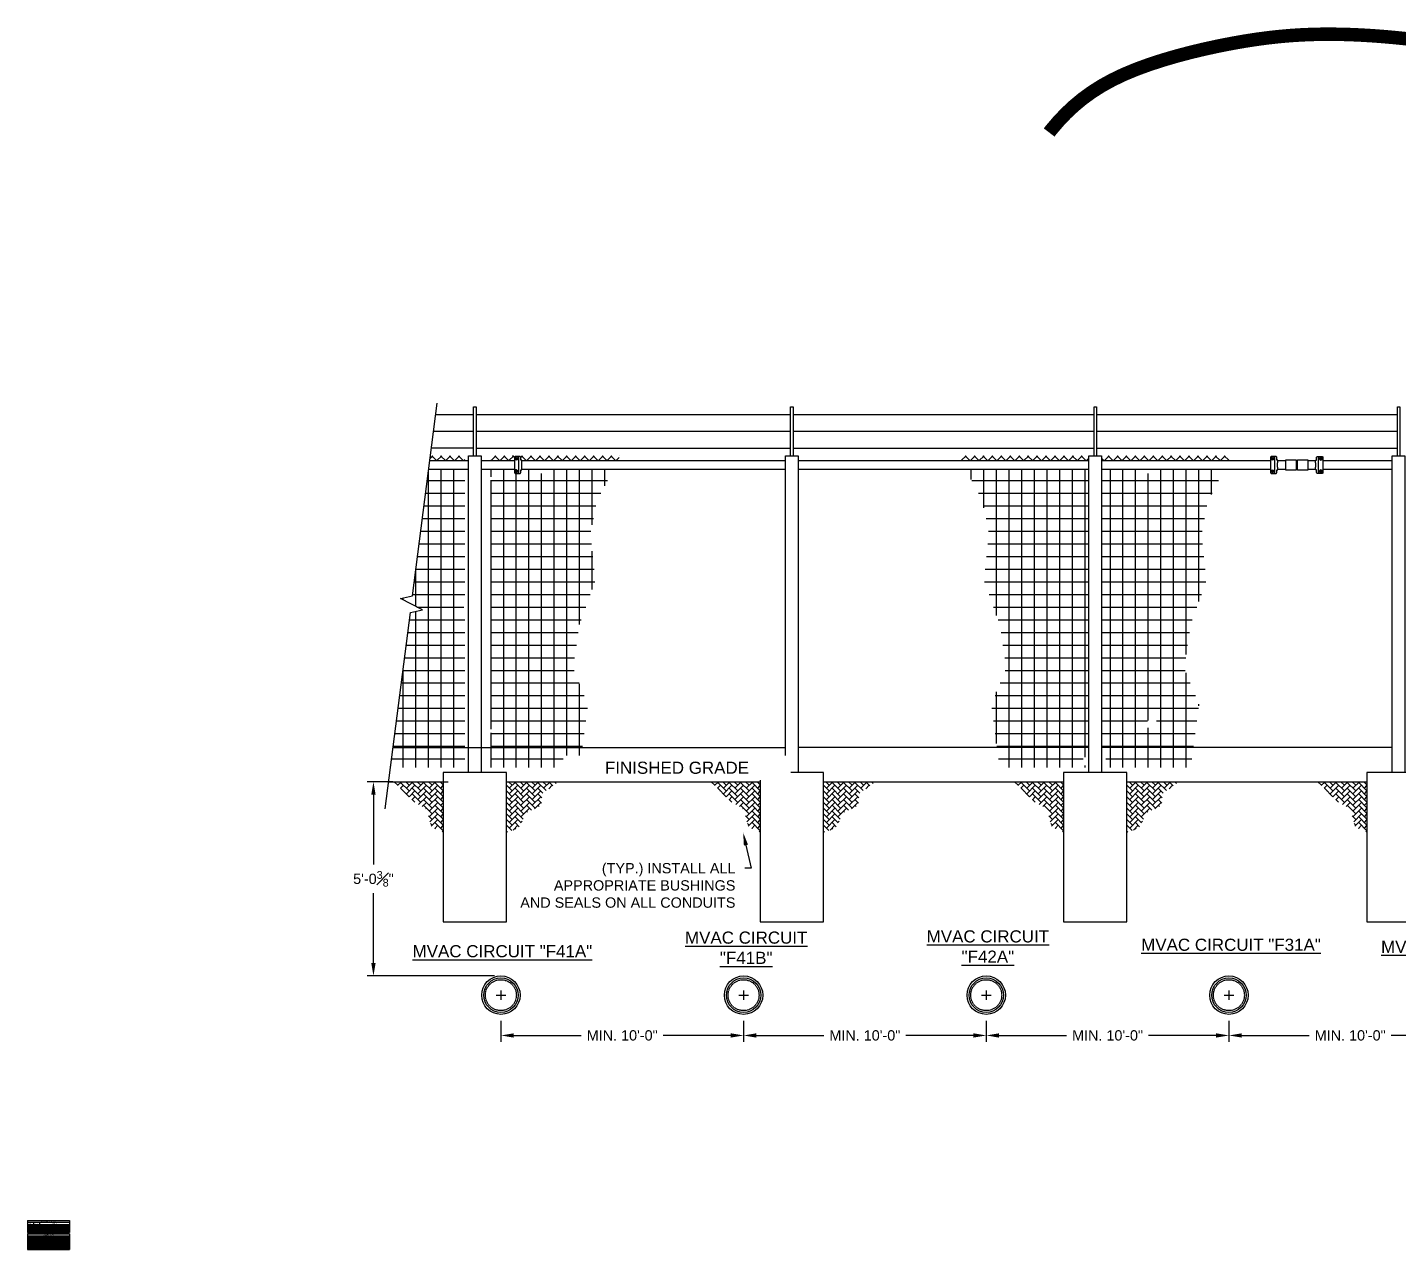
# Model space of a CAD drawing. Header units: feet. Extents: x -19 to 1011, y 29 to 595.
# Drawn here: x -18.6 to 407.9, y 28.9 to 408.8 of the extents above; entities that cross this region are included whole.
import ezdxf
from ezdxf import colors
from ezdxf.entities.mleader import LeaderData, LeaderLine
from ezdxf.math import Vec2, Vec3

# ---------------------------------------------------------------- set-up
doc = ezdxf.new("R2010")
doc.units = ezdxf.units.FT
doc.header["$MEASUREMENT"] = 0
doc.linetypes.add('CENTER2', pattern=[1.125, 0.75, -0.125, 0.125, -0.125])
doc.linetypes.add('HIDDEN', pattern=[0.375, 0.25, -0.125])
for name, color, linetype in [('8 IN SCH80 PVC CONDUIT', 4, 'Continuous'), ('C-CABL', 3, 'Continuous'), ('E-DETL', 7, 'Continuous'), ('G-ANNO-DIMS', 1, 'Continuous'), ('G-ANNO-TEXT', 1, 'Continuous'), ('HATCH', 9, 'Continuous')]:
    doc.layers.add(name, color=color, linetype=linetype)
doc.styles.add('NEI-A', font='arial.ttf')
doc.styles.get("Standard").update_dxf_attribs({"font": 'arial.ttf'})
doc.linetypes.add('FENCELINE', pattern='A,1,-0.2,["X",Standard,S=0.1,R=0,X=-0.05,Y=-0.05],-0.2', length=1.4)
doc.dimstyles.new('NEI-A', dxfattribs={"dimtxt": 0.1, "dimasz": 0.125, "dimexe": 0.0625, "dimexo": 0.0625, "dimgap": 0.0625, "dimtad": 0, "dimtih": 1, "dimtoh": 1, "dimdec": 4, "dimzin": 3, "dimdsep": 46, "dimlunit": 4, "dimtxsty": 'NEI-A', "dimcen": 0, "dimadec": 0, "dimazin": 0, "dimtfac": 0.75, "dimtdec": 4, "dimtofl": 0, "dimtmove": 0, "dimatfit": 3, "dimfxl": 1, "dimfrac": 1, "dimtolj": 1, "dimtzin": 0, "dimarcsym": 0})
pattern_1 = [(0, (-239.9743, -74.104), (0, 3.93104), []), (90, (-239.9743, -74.104), (-3.93104, 2e-16), [])]
pattern_2 = [(45, (-89.288, 350.216), (1e-16, 1.7789855), [3.773798, -1.257933]), (135, (-88.3985, 351.1055), (1e-16, 1.7789855), [3.773798, -1.257933])]
pattern_3 = [(45, (9.3156, 350.216), (1e-16, 1.7789855), [3.773798, -1.257933]), (135, (10.2051, 351.1055), (1e-16, 1.7789855), [3.773798, -1.257933])]
pattern_4 = [(45, (103.6605, 350.216), (1e-16, 1.7789855), [3.773798, -1.257933]), (135, (104.55, 351.1055), (1e-16, 1.7789855), [3.773798, -1.257933])]
pattern_5 = [(45, (-384.1757, 1291.4641), (-1.3898324, 1.3898324), []), (135, (-384.1757, 1291.4641), (-1.3898324, -1.3898324), [])]

# ---------------------------------------------------------------- blocks, each defined once
blk = doc.blocks.new('*T25')
at = {"color": 0, "linetype": 'ByBlock', "lineweight": -2, "transparency": 16777216}
for p, q in [((0, 0), (13.1, 0)), ((0, 0), (0, -3.74)), ((13.1, 0), (13.1, -3.74)), ((0, -0.56), (13.1, -0.56)), ((0, -1.22), (13.1, -1.22)), ((0, -1.58), (13.1, -1.58)), ((0, -1.94), (13.1, -1.94)), ((0, -2.3), (13.1, -2.3)), ((0, -2.66), (13.1, -2.66)), ((0, -3.02), (13.1, -3.02)), ((0, -3.38), (13.1, -3.38)), ((0, -3.74), (13.1, -3.74)), ((1.87, -0.56), (1.87, -3.74)), ((3.74, -0.56), (3.74, -3.74))]:
    blk.add_line(p, q, dxfattribs=at)
at = {"color": 0, "transparency": 16777216, "attachment_point": 5, "style": 'NEI-A'}
for s, insert, char_height, width in [('REV', (0.94, -0.89), 0.15, 1.7516), ('DATE', (2.81, -0.89), 0.15, 1.7516), ('{\\C256;TEMPLATE REVISION}', (6.55, -0.28), 0.3333, 12.9813), ('DESCRIPTION', (8.42, -0.89), 0.15, 9.2381)]:
    blk.add_mtext(s, dxfattribs=dict(at, insert=insert, char_height=char_height, width=width))
blk = doc.blocks.new('*T26')
at = {"color": 0, "linetype": 'ByBlock', "lineweight": -2, "transparency": 16777216}
for p, q in [((0, 0), (13.1, 0)), ((0, 0), (0, -4.88)), ((13.1, 0), (13.1, -4.88)), ((0, -0.56), (13.1, -0.56)), ((0, -0.92), (13.1, -0.92)), ((0, -1.28), (13.1, -1.28)), ((0, -1.64), (13.1, -1.64)), ((0, -2), (13.1, -2)), ((0, -2.36), (13.1, -2.36)), ((0, -2.72), (13.1, -2.72)), ((0, -3.08), (13.1, -3.08)), ((0, -3.44), (13.1, -3.44)), ((0, -3.8), (13.1, -3.8)), ((0, -4.16), (13.1, -4.16)), ((0, -4.52), (13.1, -4.52)), ((0, -4.88), (13.1, -4.88))]:
    blk.add_line(p, q, dxfattribs=at)
at = {"color": 0, "transparency": 16777216, "insert": (6.55, -0.28), "char_height": 0.3333, "width": 12.9813, "attachment_point": 5, "style": 'NEI-A'}
blk.add_mtext('{\\C256;CHANGE LOG}', dxfattribs=at)
blk = doc.blocks.new('*D15')
at = {"layer": 'Defpoints', "color": 0, "transparency": 16777216}
for p in [(97.08, 174.31), (89.05, 113.93), (128.68, 113.93)]:
    blk.add_point(p, dxfattribs=at)
at = {"layer": 'G-ANNO-DIMS', "color": 0, "lineweight": -2, "transparency": 16777216}
for p, q in [((95.08, 174.31), (87.05, 174.31)), ((89.05, 170.31), (89.05, 148.6)), ((89.05, 117.93), (89.05, 139.64)), ((126.68, 113.93), (87.05, 113.93))]:
    blk.add_line(p, q, dxfattribs=at)
at = {"layer": 'G-ANNO-DIMS', "color": 0, "transparency": 16777216}
for points in [[(88.38, 170.31), (89.72, 170.31), (89.05, 174.31)], [(88.38, 117.93), (89.72, 117.93), (89.05, 113.93)]]:
    blk.add_solid(points, dxfattribs=at)
at = {"layer": 'G-ANNO-DIMS', "color": 0, "transparency": 16777216, "insert": (89.05, 144.12), "char_height": 3.2, "attachment_point": 5, "style": 'NEI-A'}
blk.add_mtext('\\A1;5\'-0{\\H0.75x;\\S3#8;}"', dxfattribs=at)
blk = doc.blocks.new('*U6')
at = {"layer": '8 IN SCH80 PVC CONDUIT', "color": 0, "linetype": 'Continuous', "ltscale": 6, "transparency": 16777216}
for p, q in [((-1.5, 0), (1.5, 0)), ((0, -1.5), (0, 1.5))]:
    blk.add_line(p, q, dxfattribs=at)
blk = doc.blocks.new('*U7')
at = {"layer": '8 IN SCH80 PVC CONDUIT', "color": 0, "linetype": 'Continuous', "ltscale": 6, "transparency": 16777216}
for p, q in [((-1.5, 0), (1.5, 0)), ((0, -1.5), (0, 1.5))]:
    blk.add_line(p, q, dxfattribs=at)
blk = doc.blocks.new('*U8')
at = {"layer": '8 IN SCH80 PVC CONDUIT', "color": 0, "linetype": 'Continuous', "ltscale": 6, "transparency": 16777216}
for p, q in [((-1.5, 0), (1.5, 0)), ((0, -1.5), (0, 1.5))]:
    blk.add_line(p, q, dxfattribs=at)
blk = doc.blocks.new('*U4')
at = {"layer": '8 IN SCH80 PVC CONDUIT', "color": 0, "linetype": 'Continuous', "ltscale": 6, "transparency": 16777216}
for p, q in [((-1.5, 0), (1.5, 0)), ((0, -1.5), (0, 1.5))]:
    blk.add_line(p, q, dxfattribs=at)
blk = doc.blocks.new('*D28')
at = {"layer": 'Defpoints', "color": 0, "transparency": 16777216}
for p in [(128.68, 101.98), (204.15, 101.98), (204.15, 95.43)]:
    blk.add_point(p, dxfattribs=at)
at = {"layer": 'G-ANNO-DIMS', "color": 0, "lineweight": -2, "transparency": 16777216}
for p, q in [((128.68, 99.98), (128.68, 93.43)), ((204.15, 99.98), (204.15, 93.43)), ((132.68, 95.43), (153.65, 95.43)), ((200.15, 95.43), (179.18, 95.43))]:
    blk.add_line(p, q, dxfattribs=at)
at = {"layer": 'G-ANNO-DIMS', "color": 0, "transparency": 16777216}
for points in [[(132.68, 96.1), (132.68, 94.76), (128.68, 95.43)], [(200.15, 96.1), (200.15, 94.76), (204.15, 95.43)]]:
    blk.add_solid(points, dxfattribs=at)
at = {"layer": 'G-ANNO-DIMS', "color": 0, "transparency": 16777216, "insert": (166.42, 95.43), "char_height": 3.2, "attachment_point": 5, "style": 'NEI-A'}
blk.add_mtext('\\A1;MIN. 10\'-0"', dxfattribs=at)
blk = doc.blocks.new('*D21')
at = {"layer": 'Defpoints', "color": 0, "transparency": 16777216}
for p in [(204.15, 101.98), (279.63, 101.98), (279.63, 95.43)]:
    blk.add_point(p, dxfattribs=at)
at = {"layer": 'G-ANNO-DIMS', "color": 0, "lineweight": -2, "transparency": 16777216}
for p, q in [((204.15, 99.98), (204.15, 93.43)), ((279.63, 99.98), (279.63, 93.43)), ((208.15, 95.43), (229.13, 95.43)), ((275.63, 95.43), (254.65, 95.43))]:
    blk.add_line(p, q, dxfattribs=at)
at = {"layer": 'G-ANNO-DIMS', "color": 0, "transparency": 16777216}
for points in [[(208.15, 96.1), (208.15, 94.76), (204.15, 95.43)], [(275.63, 96.1), (275.63, 94.76), (279.63, 95.43)]]:
    blk.add_solid(points, dxfattribs=at)
at = {"layer": 'G-ANNO-DIMS', "color": 0, "transparency": 16777216, "insert": (241.89, 95.43), "char_height": 3.2, "attachment_point": 5, "style": 'NEI-A'}
blk.add_mtext('\\A1;MIN. 10\'-0"', dxfattribs=at)
blk = doc.blocks.new('*D22')
at = {"layer": 'Defpoints', "color": 0, "transparency": 16777216}
for p in [(279.63, 101.98), (355.11, 101.98), (355.11, 95.43)]:
    blk.add_point(p, dxfattribs=at)
at = {"layer": 'G-ANNO-DIMS', "color": 0, "lineweight": -2, "transparency": 16777216}
for p, q in [((279.63, 99.98), (279.63, 93.43)), ((355.11, 99.98), (355.11, 93.43)), ((283.63, 95.43), (304.61, 95.43)), ((351.11, 95.43), (330.13, 95.43))]:
    blk.add_line(p, q, dxfattribs=at)
at = {"layer": 'G-ANNO-DIMS', "color": 0, "transparency": 16777216}
for points in [[(283.63, 96.1), (283.63, 94.76), (279.63, 95.43)], [(351.11, 96.1), (351.11, 94.76), (355.11, 95.43)]]:
    blk.add_solid(points, dxfattribs=at)
at = {"layer": 'G-ANNO-DIMS', "color": 0, "transparency": 16777216, "insert": (317.37, 95.43), "char_height": 3.2, "attachment_point": 5, "style": 'NEI-A'}
blk.add_mtext('\\A1;MIN. 10\'-0"', dxfattribs=at)
blk = doc.blocks.new('*D23')
at = {"layer": 'Defpoints', "color": 0, "transparency": 16777216}
for p in [(355.11, 101.98), (430.58, 101.98), (430.58, 95.43)]:
    blk.add_point(p, dxfattribs=at)
at = {"layer": 'G-ANNO-DIMS', "color": 0, "lineweight": -2, "transparency": 16777216}
for p, q in [((355.11, 99.98), (355.11, 93.43)), ((430.58, 99.98), (430.58, 93.43)), ((359.11, 95.43), (380.08, 95.43)), ((426.58, 95.43), (405.61, 95.43))]:
    blk.add_line(p, q, dxfattribs=at)
at = {"layer": 'G-ANNO-DIMS', "color": 0, "transparency": 16777216}
for points in [[(359.11, 96.1), (359.11, 94.76), (355.11, 95.43)], [(426.58, 96.1), (426.58, 94.76), (430.58, 95.43)]]:
    blk.add_solid(points, dxfattribs=at)
at = {"layer": 'G-ANNO-DIMS', "color": 0, "transparency": 16777216, "insert": (392.84, 95.43), "char_height": 3.2, "attachment_point": 5, "style": 'NEI-A'}
blk.add_mtext('\\A1;MIN. 10\'-0"', dxfattribs=at)

msp = doc.modelspace()

# ---------------------------------------------------------------- hatches: boundary and pattern name
at = {"layer": 'E-DETL', "linetype": 'Continuous'}
h = msp.add_hatch(dxfattribs=at)
h.set_pattern_fill('ANSI37', color=9, scale=15.724159)
h.set_pattern_definition([(45, (-88.6415, 1291.4641), (-1.3898324, 1.3898324), []), (135, (-88.6415, 1291.4641), (-1.3898324, -1.3898324), [])])
h.paths.add_polyline_path([(106.80827, 275.66043), (106.60688, 274.09679), (117.4753, 274.09679), (117.4753, 275.66043)])
h = msp.add_hatch(dxfattribs=at)
h.set_pattern_fill('ANSI37', color=9, scale=15.724159)
h.set_pattern_definition([(45, (-194.1157, 1291.4641), (-1.3898324, 1.3898324), []), (135, (-194.1157, 1291.4641), (-1.3898324, -1.3898324), [])])
edge = h.paths.add_edge_path()
edge.add_arc((133.17145, 275.16912), 0.24876, 90, 180, ccw=False)
edge.add_line((133.17145, 275.41788), (134.65423, 275.41788))
edge.add_arc((134.65423, 275.16912), 0.24876, 0, 90, ccw=False)
edge.add_line((134.90299, 275.16912), (134.90299, 274.309))
edge.add_line((134.90299, 274.309), (135.23373, 274.309))
edge.add_line((135.23373, 274.309), (135.23373, 274.09679))
edge.add_line((135.23373, 274.09679), (164.93636, 274.09679))
edge.add_line((164.93636, 274.09679), (165.7266, 275.66043))
edge.add_line((165.7266, 275.66043), (125.43578, 275.66043))
edge.add_line((125.43578, 275.66043), (125.43578, 274.09679))
edge.add_line((125.43578, 274.09679), (132.92269, 274.09679))
edge.add_line((132.92269, 274.09679), (132.92269, 275.16912))
h = msp.add_hatch(dxfattribs=at)
h.set_pattern_fill('ANSI37', color=9, scale=15.724159)
h.set_pattern_definition(pattern_5)
h.paths.add_polyline_path([(272.07002, 274.09679), (271.27978, 275.66043), (311.5706, 275.66043), (311.5706, 274.09679)])
h = msp.add_hatch(dxfattribs=at)
h.set_pattern_fill('ANSI37', color=9, scale=15.724159)
h.set_pattern_definition(pattern_5)
h.paths.add_polyline_path([(354.99635, 274.09679), (355.78658, 275.66043), (315.49577, 275.66043), (315.49577, 274.09679)])
h = msp.add_hatch(dxfattribs=at)
h.set_pattern_fill('NET', color=9, scale=31.448317)
h.set_pattern_definition([(0, (-133.6286, -74.104), (0, 3.93104), []), (90, (-133.6286, -74.104), (-3.93104, 2e-16), [])])
h.paths.add_polyline_path([(117.4753, 228.28267), (117.16082, 228.28267), (117.16082, 229.42826), (117.4753, 229.42826), (117.4753, 267.94278), (117.16082, 267.94278), (117.16082, 269.08838), (117.4753, 269.08838), (117.4753, 271.4761), (106.26933, 271.4761), (101.19506, 232.07956), (97.45702, 231.23985), (104.26354, 227.72083), (100.5255, 226.88112), (94.32024, 178.70356), (117.4753, 178.70356), (117.4753, 189.49239), (117.16082, 189.49239), (117.16082, 190.63799), (117.4753, 190.63799)])
h = msp.add_hatch(dxfattribs=at)
h.set_pattern_fill('NET', color=9, scale=31.448317)
h.set_pattern_definition(pattern_1)
edge = h.paths.add_edge_path()
edge.add_line((125.43578, 190.63799), (125.75027, 190.63799))
edge.add_line((125.75027, 190.63799), (125.75027, 189.49239))
edge.add_line((125.75027, 189.49239), (125.43578, 189.49239))
edge.add_line((125.43578, 189.49239), (125.43578, 178.70356))
edge.add_line((125.43578, 178.70356), (153.15591, 178.70356))
edge.add_line((153.15591, 178.70356), (155.74187, 198.25009))
edge.add_line((155.74187, 198.25009), (151.16108, 209.6939))
edge.add_line((151.16108, 209.6939), (153.06974, 223.045))
edge.add_line((153.06974, 223.045), (158.03226, 236.77757))
edge.add_line((158.03226, 236.77757), (156.50533, 251.27306))
edge.add_line((156.50533, 251.27306), (158.414, 261.19102))
edge.add_line((158.414, 261.19102), (163.6119, 271.4761))
edge.add_line((163.6119, 271.4761), (141.80055, 271.4761))
edge.add_line((141.80055, 271.4761), (141.80055, 271.25011))
edge.add_line((141.80055, 271.25011), (141.46982, 271.25011))
edge.add_line((141.46982, 271.25011), (141.46982, 270.38999))
edge.add_arc((141.22106, 270.38999), 0.24876, -90, 0, ccw=False)
edge.add_line((141.22106, 270.14123), (139.73828, 270.14123))
edge.add_arc((139.73828, 270.38999), 0.24876, 180, 270, ccw=False)
edge.add_line((139.48952, 270.38999), (139.48952, 271.4761))
edge.add_line((139.48952, 271.4761), (125.43578, 271.4761))
edge.add_line((125.43578, 271.4761), (125.43578, 269.08838))
edge.add_line((125.43578, 269.08838), (125.75027, 269.08838))
edge.add_line((125.75027, 269.08838), (125.75027, 267.94278))
edge.add_line((125.75027, 267.94278), (125.43578, 267.94278))
edge.add_line((125.43578, 267.94278), (125.43578, 190.63799))
h = msp.add_hatch(dxfattribs=at)
h.set_pattern_fill('NET', color=9, scale=31.448317)
h.set_pattern_definition(pattern_1)
edge = h.paths.add_edge_path()
edge.add_line((311.56766, 179.32898), (310.16165, 179.32898))
edge.add_arc((310.16165, 179.66066), 0.33168, 180, 270, ccw=False)
edge.add_line((309.82997, 179.66066), (309.82997, 181.6377))
edge.add_arc((310.16165, 181.6377), 0.33168, 90, 180, ccw=False)
edge.add_line((310.16165, 181.96938), (311.30847, 181.96938))
edge.add_line((311.30847, 181.96938), (311.30847, 182.41037))
edge.add_line((311.30847, 182.41037), (311.56766, 182.41037))
edge.add_line((311.56766, 182.41037), (311.56766, 189.49239))
edge.add_line((311.56766, 189.49239), (311.25318, 189.49239))
edge.add_line((311.25318, 189.49239), (311.25318, 190.63799))
edge.add_line((311.25318, 190.63799), (311.56766, 190.63799))
edge.add_line((311.56766, 190.63799), (311.56766, 267.94278))
edge.add_line((311.56766, 267.94278), (311.25318, 267.94278))
edge.add_line((311.25318, 267.94278), (311.25318, 269.08838))
edge.add_line((311.25318, 269.08838), (311.56766, 269.08838))
edge.add_line((311.56766, 269.08838), (311.56766, 271.4761))
edge.add_line((311.56766, 271.4761), (297.51393, 271.4761))
edge.add_line((297.51393, 271.4761), (297.51393, 270.38999))
edge.add_arc((297.26517, 270.38999), 0.24876, -90, 0, ccw=False)
edge.add_line((297.26517, 270.14123), (295.78239, 270.14123))
edge.add_arc((295.78239, 270.38999), 0.24876, 180, 270, ccw=False)
edge.add_line((295.53363, 270.38999), (295.53363, 271.25011))
edge.add_line((295.53363, 271.25011), (295.20289, 271.25011))
edge.add_line((295.20289, 271.25011), (295.20289, 271.4761))
edge.add_line((295.20289, 271.4761), (273.39154, 271.4761))
edge.add_line((273.39154, 271.4761), (278.58945, 261.19102))
edge.add_line((278.58945, 261.19102), (280.49811, 251.27306))
edge.add_line((280.49811, 251.27306), (278.97118, 236.77757))
edge.add_line((278.97118, 236.77757), (283.9337, 223.045))
edge.add_line((283.9337, 223.045), (285.84236, 209.6939))
edge.add_line((285.84236, 209.6939), (281.26158, 198.25009))
edge.add_line((281.26158, 198.25009), (283.84754, 178.70356))
edge.add_line((283.84754, 178.70356), (311.56766, 178.70356))
edge.add_line((311.56766, 178.70356), (311.56766, 179.32898))
h = msp.add_hatch(dxfattribs=at)
h.set_pattern_fill('NET', color=9, scale=31.448317)
h.set_pattern_definition(pattern_1)
h.paths.add_polyline_path([(331.88317, 194.44549), (333.84869, 191.04111), (325.98661, 191.04111)], flags=16)
edge = h.paths.add_edge_path()
edge.add_line((316.53382, 179.32898), (315.4987, 179.32898))
edge.add_line((315.4987, 179.32898), (315.4987, 178.70356))
edge.add_line((315.4987, 178.70356), (343.21883, 178.70356))
edge.add_line((343.21883, 178.70356), (345.80479, 198.25009))
edge.add_line((345.80479, 198.25009), (341.224, 209.6939))
edge.add_line((341.224, 209.6939), (343.13266, 223.045))
edge.add_line((343.13266, 223.045), (348.09518, 236.77757))
edge.add_line((348.09518, 236.77757), (346.56825, 251.27306))
edge.add_line((346.56825, 251.27306), (348.47692, 261.19102))
edge.add_line((348.47692, 261.19102), (353.67482, 271.4761))
edge.add_line((353.67482, 271.4761), (331.86347, 271.4761))
edge.add_line((331.86347, 271.4761), (331.86347, 271.25011))
edge.add_line((331.86347, 271.25011), (331.53274, 271.25011))
edge.add_line((331.53274, 271.25011), (331.53274, 270.38999))
edge.add_arc((331.28398, 270.38999), 0.24876, -90, 0, ccw=False)
edge.add_line((331.28398, 270.14123), (329.8012, 270.14123))
edge.add_arc((329.8012, 270.38999), 0.24876, 180, 270, ccw=False)
edge.add_line((329.55244, 270.38999), (329.55244, 271.4761))
edge.add_line((329.55244, 271.4761), (315.4987, 271.4761))
edge.add_line((315.4987, 271.4761), (315.4987, 269.08838))
edge.add_line((315.4987, 269.08838), (315.81318, 269.08838))
edge.add_line((315.81318, 269.08838), (315.81318, 267.94278))
edge.add_line((315.81318, 267.94278), (315.4987, 267.94278))
edge.add_line((315.4987, 267.94278), (315.4987, 190.63799))
edge.add_line((315.4987, 190.63799), (315.81318, 190.63799))
edge.add_line((315.81318, 190.63799), (315.81318, 189.49239))
edge.add_line((315.81318, 189.49239), (315.4987, 189.49239))
edge.add_line((315.4987, 189.49239), (315.4987, 181.96938))
edge.add_line((315.4987, 181.96938), (316.53382, 181.96938))
edge.add_arc((316.53382, 181.6377), 0.33168, 0, 90, ccw=False)
edge.add_line((316.8655, 181.6377), (316.8655, 179.66066))
edge.add_arc((316.53382, 179.66066), 0.33168, -90, 0, ccw=False)
h = msp.add_hatch(dxfattribs=at)
h.set_pattern_fill('AR-HBONE', color=9, scale=0.314483)
h.set_pattern_definition(pattern_2)
h.paths.add_polyline_path([(110.75705, 174.30989), (95.34922, 174.30989), (101.79896, 167.9732), (105.56141, 165.85506), (107.02848, 160.3087), (110.75705, 158.56677)])
h = msp.add_hatch(dxfattribs=at)
h.set_pattern_fill('AR-HBONE', color=9, scale=0.314483)
h.set_pattern_definition(pattern_2)
h.paths.add_polyline_path([(146.62, 174.30989), (130.41225, 174.30989), (130.41225, 158.50507), (134.20008, 159.92843), (136.61005, 164.66065), (141.23003, 166.96899), (141.53803, 170.66233)])
h = msp.add_hatch(dxfattribs=at)
h.set_pattern_fill('AR-HBONE', color=9, scale=0.314483)
h.set_pattern_definition(pattern_3)
h.paths.add_polyline_path([(209.36063, 174.30989), (193.9528, 174.30989), (200.40253, 167.9732), (204.16499, 165.85506), (205.63206, 160.3087), (209.36063, 158.56677)])
h = msp.add_hatch(dxfattribs=at)
h.set_pattern_fill('AR-HBONE', color=9, scale=0.314483)
h.set_pattern_definition(pattern_3)
h.paths.add_polyline_path([(245.22358, 174.30989), (229.01583, 174.30989), (229.01583, 158.50507), (232.80366, 159.92843), (235.21363, 164.66065), (239.8336, 166.96899), (240.14161, 170.66233)])
h = msp.add_hatch(dxfattribs=at)
h.set_pattern_fill('AR-HBONE', color=9, scale=0.314483)
h.set_pattern_definition(pattern_4)
h.paths.add_polyline_path([(303.70558, 174.30989), (288.29775, 174.30989), (294.74749, 167.9732), (298.50994, 165.85506), (299.97701, 160.3087), (303.70558, 158.56677)])
h = msp.add_hatch(dxfattribs=at)
h.set_pattern_fill('AR-HBONE', color=9, scale=0.314483)
h.set_pattern_definition(pattern_4)
h.paths.add_polyline_path([(339.56853, 174.30989), (323.36078, 174.30989), (323.36078, 158.50507), (327.14861, 159.92843), (329.55858, 164.66065), (334.17855, 166.96899), (334.48656, 170.66233)])
h = msp.add_hatch(dxfattribs=at)
h.set_pattern_fill('AR-HBONE', color=9, scale=0.314483)
h.set_pattern_definition([(45, (198.0055, 350.216), (1e-16, 1.7789855), [3.773798, -1.257933]), (135, (198.895, 351.1055), (1e-16, 1.7789855), [3.773798, -1.257933])])
h.paths.add_polyline_path([(398.05053, 174.30989), (382.6427, 174.30989), (389.09244, 167.9732), (392.85489, 165.85506), (394.32196, 160.3087), (398.05053, 158.56677)])

# ---------------------------------------------------------------- linework, layer by layer
at = {"layer": '8 IN SCH80 PVC CONDUIT', "linetype": 'Continuous', "ltscale": 2}
for centre, radius in [((128.67867, 107.95395), 5.97518), ((128.67867, 107.95395), 5.34621), ((204.15463, 107.95395), 5.97518), ((204.15463, 107.95395), 5.34621), ((279.63059, 107.95395), 5.97518), ((279.63059, 107.95395), 5.34621), ((355.10655, 107.95395), 5.97518), ((355.10655, 107.95395), 5.34621)]:
    msp.add_circle(centre, radius, dxfattribs=at)
at = {"layer": '8 IN SCH80 PVC CONDUIT', "linetype": 'HIDDEN', "ltscale": 0.5}
for centre in [(128.67867, 107.95395), (204.15463, 107.95395), (279.63059, 107.95395), (355.10655, 107.95395)]:
    msp.add_circle(centre, 4.81285, dxfattribs=at)
at = {"layer": 'C-CABL', "color": 8, "const_width": 4.2056}
msp.add_lwpolyline([(412.63978, 405.02076), (409.41295, 405.37134), (406.20617, 405.68838), (403.01383, 405.96749), (399.83271, 406.20572), (396.6596, 406.40014), (393.49129, 406.54782), (390.32457, 406.64584), (387.15623, 406.69125), (383.98305, 406.68113), (380.79813, 406.61177), (377.57983, 406.47635), (374.30279, 406.26729), (370.94167, 405.97699), (367.47114, 405.59788), (363.86584, 405.12236), (360.10044, 404.54283), (356.1496, 403.85173), (352.00272, 403.04294), (347.70821, 402.11634), (343.32921, 401.0733), (338.92888, 399.9152), (334.57037, 398.6434), (330.31683, 397.25926), (326.23141, 395.76417), (322.37727, 394.15948), (318.80264, 392.4454), (315.49615, 390.61745), (312.43152, 388.67001), (309.58244, 386.59742), (306.92265, 384.39404), (304.42584, 382.05425), (302.06574, 379.57239), (299.81606, 376.94283), (299.20523, 376.13488)], dxfattribs=at)
at = {"layer": 'E-DETL', "color": 7, "linetype": 'FENCELINE', "ltscale": 0.75}
for p, q in [((108.46336, 288.51052), (120.19331, 288.51062)), ((107.79552, 283.32543), (120.19331, 283.32571)), ((107.12126, 278.09042), (120.19331, 278.08975))]:
    msp.add_line(p, q, dxfattribs=at)
at = {"layer": 'E-DETL', "color": 6, "linetype": 'Continuous'}
for points in [[(92.66226, 165.83104), (100.5255, 226.88112), (104.26354, 227.72083), (97.45702, 231.23985), (101.19506, 232.07956), (108.90677, 291.95313)], [(134.28319, 270.14091), (134.28319, 275.4156)], [(369.40751, 270.14515), (369.40751, 275.41984)], [(383.00557, 270.14515), (383.00557, 275.41984)]]:
    msp.add_lwpolyline(points, dxfattribs=at)
at = {"layer": 'E-DETL', "color": 7, "linetype": 'Continuous'}
for points in [[(120.20354, 275.66043), (120.20354, 290.80543), (120.96576, 290.80543), (120.96576, 275.66043)], [(218.80712, 275.66043), (218.80712, 290.80543), (219.56934, 290.80543), (219.56934, 275.66043)], [(313.15207, 275.66043), (313.15207, 290.80543), (313.91429, 290.80543), (313.91429, 275.66043)], [(407.49702, 275.66043), (407.49702, 290.80543), (408.25924, 290.80543), (408.25924, 275.66043)], [(118.61913, 274.09679), (106.60688, 274.09679)], [(118.61913, 177.13115), (118.61913, 275.66043), (122.55017, 275.66043), (122.55017, 177.13115)], [(132.92269, 274.09679), (122.55135, 274.09679)], [(217.22271, 274.09679), (135.23373, 274.09679)], [(217.22271, 177.13115), (217.22271, 275.66043), (221.15375, 275.66043), (221.15375, 177.13115)], [(311.56766, 274.09679), (221.15375, 274.09679)], [(311.56766, 177.13115), (311.56766, 275.66043), (315.4987, 275.66043), (315.4987, 177.13115)], [(368.04701, 274.09679), (315.4987, 274.09679)], [(372.7788, 274.09679), (370.35805, 274.09679)], [(376.40573, 274.09679), (376.00735, 274.09679)], [(382.05503, 274.09679), (379.63428, 274.09679)], [(405.91261, 274.09679), (384.36607, 274.09679)], [(405.91261, 177.13115), (405.91261, 275.66043), (409.84365, 275.66043), (409.84365, 177.13115)], [(106.26933, 271.4761), (118.62032, 271.4761)], [(122.54921, 271.4761), (132.92269, 271.4761)], [(135.23373, 271.4761), (217.22271, 271.4761)], [(221.15375, 271.4761), (311.56766, 271.4761)], [(315.4987, 271.4761), (368.04701, 271.4761)], [(370.35805, 271.4761), (372.7788, 271.4761)], [(376.00735, 271.4761), (376.40573, 271.4761)], [(379.63428, 271.4761), (382.05503, 271.4761)], [(384.36607, 271.4761), (405.91261, 271.4761)], [(95.12303, 184.93643), (217.22271, 184.93643)], [(311.56766, 184.93643), (221.15375, 184.93643)], [(405.91261, 184.93643), (315.4987, 184.93643)]]:
    msp.add_lwpolyline(points, dxfattribs=at)
at = {"layer": 'E-DETL', "color": 7, "linetype": 'FENCELINE', "ltscale": 0.75}
for points in [[(120.97139, 288.5106), (218.80712, 288.5106)], [(219.56934, 288.5106), (313.15207, 288.5106)], [(313.91429, 288.5106), (407.49702, 288.5106)], [(120.96017, 283.26922), (218.80712, 283.26922)], [(219.56934, 283.26922), (313.15207, 283.26922)], [(313.91429, 283.26922), (407.49702, 283.26922)], [(120.96017, 278.02783), (218.80712, 278.02783)], [(219.56934, 278.02783), (313.15207, 278.02783)], [(313.91429, 278.02783), (407.49702, 278.02783)]]:
    msp.add_lwpolyline(points, dxfattribs=at)
at = {"layer": 'E-DETL', "color": 6, "linetype": 'Continuous'}
for points in [[(135.23373, 272.08331), (135.14543, 272.08331), (135.14543, 273.4758), (135.23373, 273.4758), (135.23373, 274.309), (134.90299, 274.309), (134.90299, 275.16912, 0.414213562), (134.65423, 275.41788), (133.17145, 275.41788, 0.414213562), (132.92269, 275.16912), (132.92269, 270.38999, 0.414213562), (133.17145, 270.14123), (134.65423, 270.14123, 0.414213562), (134.90299, 270.38999), (134.90299, 271.25011), (135.23373, 271.25011)], [(370.35805, 272.08755), (370.26976, 272.08755), (370.26976, 273.48003), (370.35805, 273.48003), (370.35805, 274.31324), (370.02732, 274.31324), (370.02732, 275.17336, 0.414213562), (369.77855, 275.42212), (368.29577, 275.42212, 0.414213562), (368.04701, 275.17336), (368.04701, 270.39423, 0.414213562), (368.29577, 270.14546), (369.77855, 270.14546, 0.414213562), (370.02732, 270.39423), (370.02732, 271.25435), (370.35805, 271.25435)], [(382.05503, 272.08755), (382.14333, 272.08755), (382.14333, 273.48003), (382.05503, 273.48003), (382.05503, 274.31324), (382.38577, 274.31324), (382.38577, 275.17336, -0.414213562), (382.63453, 275.42212), (384.11731, 275.42212, -0.414213562), (384.36607, 275.17336), (384.36607, 270.39423, -0.414213562), (384.11731, 270.14546), (382.63453, 270.14546, -0.414213562), (382.38577, 270.39423), (382.38577, 271.25435), (382.05503, 271.25435)]]:
    msp.add_lwpolyline(points, format="xyb", close=True, dxfattribs=at)
for points in [[(133.56409, 275.21149), (133.96882, 274.97782), (133.96882, 274.51048), (133.56409, 274.27681), (133.15936, 274.51048), (133.15936, 274.97782)], [(368.68841, 275.21572), (369.09314, 274.98205), (369.09314, 274.51471), (368.68841, 274.28104), (368.28368, 274.51471), (368.28368, 274.98205)], [(383.72467, 275.21572), (383.31994, 274.98205), (383.31994, 274.51471), (383.72467, 274.28104), (384.1294, 274.51471), (384.1294, 274.98205)], [(133.56409, 271.29248), (133.96882, 271.05881), (133.96882, 270.59147), (133.56409, 270.3578), (133.15936, 270.59147), (133.15936, 271.05881)], [(368.68841, 271.29671), (369.09314, 271.06304), (369.09314, 270.5957), (368.68841, 270.36203), (368.28368, 270.5957), (368.28368, 271.06304)], [(383.72467, 271.29671), (383.31994, 271.06304), (383.31994, 270.5957), (383.72467, 270.36203), (384.1294, 270.5957), (384.1294, 271.06304)]]:
    msp.add_lwpolyline(points, close=True, dxfattribs=at)
at = {"layer": 'E-DETL', "color": 4, "linetype": 'Continuous'}
for points in [[(372.7788, 274.40737), (376.00735, 274.40737), (376.00735, 271.17881), (372.7788, 271.17881)], [(376.40573, 274.40737), (379.63428, 274.40737), (379.63428, 271.17881), (376.40573, 271.17881)]]:
    msp.add_lwpolyline(points, close=True, dxfattribs=at)
at = {"layer": 'E-DETL', "color": 7, "linetype": 'Continuous'}
for points in [[(110.75705, 130.7074), (130.41225, 130.7074), (130.41225, 177.13115), (110.75705, 177.13115)], [(209.36063, 130.7074), (229.01583, 130.7074), (229.01583, 177.13115), (209.36063, 177.13115)], [(303.70558, 130.7074), (323.36078, 130.7074), (323.36078, 177.13115), (303.70558, 177.13115)], [(398.05053, 130.7074), (417.70573, 130.7074), (417.70573, 177.13115), (398.05053, 177.13115)]]:
    msp.add_lwpolyline(points, close=True, dxfattribs=at)
at = {"layer": 'E-DETL', "color": 4, "linetype": 'Continuous'}
for points in [[(93.75433, 174.30989), (112.27504, 174.30989)], [(130.41225, 174.30989), (209.36063, 174.30989)], [(229.01583, 174.30989), (303.70558, 174.30989)], [(323.36078, 174.30989), (398.05053, 174.30989)]]:
    msp.add_lwpolyline(points, dxfattribs=at)
at = {"layer": 'E-DETL', "color": 6, "linetype": 'Continuous'}
for centre in [(133.57185, 274.73906), (368.69618, 274.7433), (383.7169, 274.7433), (133.57185, 270.82005), (368.69618, 270.82429), (383.7169, 270.82429)]:
    msp.add_circle(centre, 0.21566, dxfattribs=at)
at = {"layer": 'HATCH'}
msp.add_line((130.46969, 162.55253), (130.36024, 162.70884), dxfattribs=at)

# ---------------------------------------------------------------- block references
for name, p in [('*T25', (-18.57414, 37.92151)), ('*T26', (-18.57414, 33.74557))]:
    msp.add_blockref(name, p)
at = {"layer": '8 IN SCH80 PVC CONDUIT', "linetype": 'CENTER2', "ltscale": 6, "extrusion": (0, 0, -1), "rotation": 180}
for name, p in [('*U4', (-128.67867, 107.95395)), ('*U8', (-204.15463, 107.95395)), ('*U7', (-279.63059, 107.95395)), ('*U6', (-355.10655, 107.95395))]:
    msp.add_blockref(name, p, dxfattribs=at)

# ---------------------------------------------------------------- texts
at = {"layer": 'G-ANNO-TEXT', "linetype": 'Continuous', "char_height": 3.773798, "attachment_point": 5, "style": 'NEI-A', "bg_fill": 3, "box_fill_scale": 1.5, "bg_fill_color": 256, "bg_fill_transparency": 0}
for s, width, gutter_width, heights, insert in [('{\\LMVAC CIRCUIT "F31A"}', 53.1770924, 1.03773, [11.93431], (355.76416, 123.604)), ('{\\LMVAC CIRCUIT "F31B"}', 53.403036, 0.68793, [11.61491], (430.37423, 122.96047))]:
    msp.add_mtext_dynamic_manual_height_columns(s, width=width, gutter_width=gutter_width, heights=heights, dxfattribs=dict(at, insert=insert))

# ---------------------------------------------------------------- dimensions: what is measured, and where the dimension line sits
at = {"layer": 'G-ANNO-DIMS'}
dim = msp.add_linear_dim(base=(89.04915, 113.92913), p1=(97.08231, 174.30989), p2=(128.67867, 113.92913), angle=90, dimstyle='NEI-A', override={"dimscale": 32}, dxfattribs=at)
dim.commit()
dim.dimension.update_dxf_attribs({"geometry": '*D15', "text_midpoint": (89.04915, 144.11951)})
for base, p1, p2, picture, middle in [((204.15463, 95.43055), (128.67867, 101.97876), (204.15463, 101.97876), '*D28', (166.41665, 95.43055)), ((279.63059, 95.43055), (204.15463, 101.97876), (279.63059, 101.97876), '*D21', (241.89261, 95.43055)), ((355.10655, 95.43055), (279.63059, 101.97876), (355.10655, 101.97876), '*D22', (317.36857, 95.43055)), ((430.58251, 95.43055), (355.10655, 101.97876), (430.58251, 101.97876), '*D23', (392.84453, 95.43055))]:
    dim = msp.add_linear_dim(base=base, p1=p1, p2=p2, text='MIN. 10\'-0"', dimstyle='NEI-A', override={"dimscale": 32}, dxfattribs=at)
    dim.commit()
    dim.dimension.update_dxf_attribs({"geometry": picture, "text_midpoint": middle})

# ---------------------------------------------------------------- leaders
at = {"layer": 'G-ANNO-TEXT'}
ml = msp.add_multileader_mtext('Standard', dxfattribs=at)
ml.set_content('\\A1;(TYP.) INSTALL ALL \\PAPPROPRIATE BUSHINGS \\PAND SEALS ON ALL CONDUITS ', color=256, style='NEI-A')
ml.set_leader_properties()
ml.build(insert=Vec2(0, 0))
ml.multileader.update_dxf_attribs({"dogleg_length": 2.0031, "arrow_head_size": 4.0062})
ctx = ml.context
ctx.base_point, ctx.char_height, ctx.arrow_head_size, ctx.landing_gap_size, ctx.plane_origin = Vec3(132.04938, 147.39354), 3.2049631, 4.0062, 2.88447, Vec3(-550.66545, -593.42807)
ctx.text_align_type = 2
notes = []
notes.append((ctx, [(0, (1, 1, 0), (206.51569, 147.39354), (-1, 0), 2.0031, [(1, [(204.0276, 158.51071)], 0, [])])]))
ctx.mtext.insert, ctx.mtext.width, ctx.mtext.alignment, ctx.mtext.flow_direction = Vec3(201.62812, 149.02335), 76.0304851, 3, 5
for ctx, leaders in notes:
    for number, flags, end, landing, length, lines in leaders:
        leader = LeaderData()
        leader.index, (leader.has_last_leader_line, leader.has_dogleg_vector, leader.attachment_direction) = number, flags
        leader.last_leader_point, leader.dogleg_vector, leader.dogleg_length = Vec3(end), Vec3(landing), length
        for number, points, colour, breaks in lines:
            line = LeaderLine()
            line.index, line.vertices, line.color, line.breaks = number, Vec3.list(points), colors.encode_raw_color(colour), breaks
            leader.lines.append(line)
        ctx.leaders.append(leader)

# ---------------------------------------------------------------- next in the draw order: texts
at = {"layer": 'G-ANNO-TEXT', "linetype": 'Continuous', "insert": (183.44248, 178.62738), "char_height": 3.773798, "attachment_point": 5, "style": 'NEI-A', "bg_fill": 2}
msp.add_mtext_dynamic_manual_height_columns('FINISHED GRADE', width=66.8964668, gutter_width=34.3966, heights=[0], dxfattribs=at)
at = {"layer": 'G-ANNO-TEXT', "linetype": 'Continuous', "char_height": 3.773798, "attachment_point": 5, "style": 'NEI-A', "bg_fill": 3, "box_fill_scale": 1.5, "bg_fill_color": 256, "bg_fill_transparency": 0}
for s, width, insert in [('{\\LMVAC CIRCUIT "F41B"}', 46.5898279, (204.98004, 122.69989)), ('{\\LMVAC CIRCUIT "F42A"}', 46.5898279, (280.14558, 123.07841)), ('{\\LMVAC CIRCUIT "F41A"}', 54.7333527, (129.15806, 121.59288))]:
    msp.add_mtext_dynamic_manual_height_columns(s, width=width, gutter_width=0.68793, heights=[0], dxfattribs=dict(at, insert=insert))

doc.saveas('drawing.dxf')
